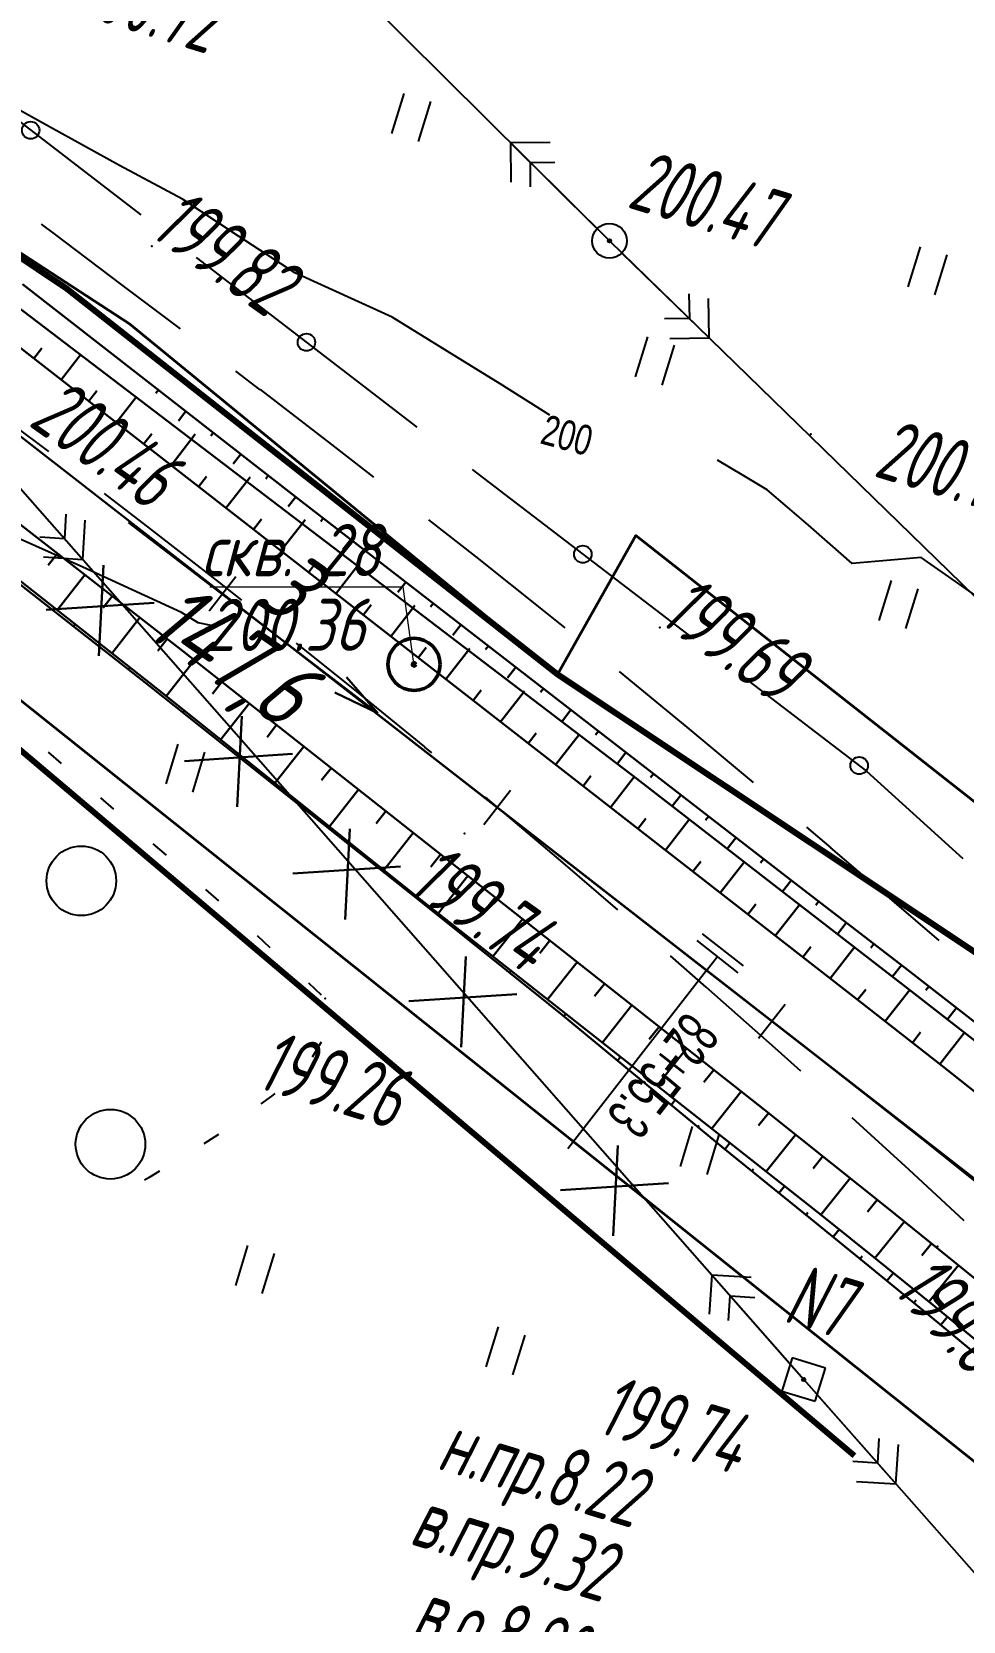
# Model space of a CAD drawing. Header units: millimetres. Extents: x -1799 to 6962, y -1020 to 4121.
# Drawn here: x 4929.7 to 4983.2, y 3035.1 to 3126.5 of the extents above; entities that cross this region are included whole.
import ezdxf

# ---------------------------------------------------------------- set-up
doc = ezdxf.new("R2010")
doc.units = ezdxf.units.MM
doc.linetypes.add('CONTI', pattern=[0])
doc.linetypes.add('DASHED', pattern=[0.75, 0.5, -0.25])
for name, color, linetype, lineweight in [('10', 1, 'Continuous', 35), ('геология', 7, 'Continuous', 20), ('КОПИЯ_ОСЬ_13_ОТКОСЫ', 7, 'Continuous', 30), ('Новые опоры', 5, 'Continuous', 35), ('ОСЬ_ВЕРХ_ПОКРЫТИЯ_ГРАНИЦЫ_ПОЛОС', 7, 'Continuous', 30), ('ОСЬ_ВЕРХ_ПОКРЫТИЯ_ОСЬ', 1, 'Continuous', 30), ('Уклоны ПЧ', 5, 'Continuous', 30)]:
    doc.layers.add(name, color=color, linetype=linetype, lineweight=lineweight)
for name, color, linetype in [('_Ростелеком', 6, 'Continuous'), ('GOR_BDEFAULT', 212, 'CONTI'), ('NAD_MDEFAULT', 7, 'CONTI'), ('PI_OTDEFAULT', 172, 'CONTI'), ('PI_TTDEFAULT', 5, 'CONTI'), ('PLN_O', 7, 'CONTI'), ('SIT_LDEFAULT', 7, 'CONTI'), ('USLZNDEFAULT', 7, 'CONTI'), ('ZAPSKDEFAULT', 7, 'CONTI'), ('КОПИЯ_ОСЬ_ТАНГЕНСЫ', 1, 'Continuous'), ('ОСЬ_ВЕРХ_ПОКРЫТИЯ_ПИКЕТЫ', 1, 'Continuous'), ('ОСЬ_ВЕРХ_ПОКРЫТИЯ_РАЗБИВКА_КРИВ', 1, 'Continuous'), ('ОСЬ_ВЕРХ_ПОКРЫТИЯ_ТАНГЕНСЫ', 1, 'Continuous'), ('разметка', 7, 'Continuous')]:
    doc.layers.add(name, color=color, linetype=linetype)
doc.styles.add('eskd', font='spds.shx', dxfattribs={"width": 1.2, "oblique": 15})
doc.styles.add('SHRFT', font='TXT', dxfattribs={"width": 3.5})
doc.styles.get("Standard").update_dxf_attribs({"font": 'arial.ttf'})
doc.styles.add('STYLE1', font='romand.shx', dxfattribs={"width": 0.9})
doc.styles.add('ГОСТ', font='', dxfattribs={"oblique": 15, "height": 4})
doc.styles.get('ГОСТ').set_extended_font_data('GOST type A')
doc.linetypes.add('кабель_связи_проект.', pattern='A,10,-1,["/",STYLE1,S=3,R=0,X=0,Y=-1.5],-4.1', length=15.1)

# ---------------------------------------------------------------- blocks, each defined once
blk = doc.blocks.new('BL_2011')
at = {"color": 0}
for p, q in [((0, 0), (0, 2.4)), ((1.6, 0), (1.6, 2.4))]:
    blk.add_line(p, q, dxfattribs=at)
blk = doc.blocks.new('BL_27')
at = {"color": 0}
for p, q in [((1, 1), (-1, 1)), ((-1, 1), (-1, -1)), ((1, -1), (1, 1)), ((-1, -1), (1, -1))]:
    blk.add_line(p, q, dxfattribs=at)
blk.add_circle((0, 0), 0.1, dxfattribs=at)
blk = doc.blocks.new('BL_26')
at = {"color": 0}
for radius in [1, 0.1]:
    blk.add_circle((0, 0), radius, dxfattribs=at)
blk = doc.blocks.new('BL_2004')
at = {"color": 0}
blk.add_circle((0, 0), 2, dxfattribs=at)
blk = doc.blocks.new('Стрелка')
at = {"layer": 'Уклоны ПЧ', "ltscale": 2}
for points in [[(-0.02342005360436872, -0.04794833697465961), (-0.02342005360436872, 17.97170368749525)], [(-0.02342005360436872, -0.04794833697465961), (-0.5784949510263147, 2.621650927669716)], [(-0.02342005360436872, -0.04794833697465961), (0.5316548438175772, 2.621650927669716)]]:
    blk.add_lwpolyline(points, dxfattribs=at)

msp = doc.modelspace()

# ---------------------------------------------------------------- linework, layer by layer
at = {"layer": '10'}
for points in [[(5126.715964376121, 2919.343480735471), (5103.205964376344, 2947.443480736029), (5106.035964376419, 2952.483480735135), (5090.315964376214, 2971.423480735545), (5010.815964376214, 3060.993480735843), (4964.365964376493, 3097.523480736104), (4959.865964376493, 3089.543480735657), (4935.2659643764, 3109.693480736029), (4925.045964376195, 3116.333480735694), (4915.735964376139, 3122.393480735284), (4882.235964376139, 3156.863480735955), (4868.235964376139, 3165.853480735247), (4844.225964376363, 3168.00348073562), (4845.852994294584, 3159.921071174008), (4832.605964376426, 3154.783480734949), (4804.775964376351, 3131.223480734428), (4770.825964376631, 3093.703480734875), (4735.885964376686, 3046.233480734204), (4680.975964376537, 2976.563480734279), (4647.055964376612, 2935.783480734949), (4635.285964376593, 2926.063480734279), (4615.905964376705, 2918.193480734167), (4598.585964376407, 2915.533480734949), (4552.415964376481, 2914.983480734204)], [(4844.225964376363, 3168.00348073562), (4868.235964376139, 3165.853480735247), (4882.235964376139, 3156.863480735955), (4915.735964376139, 3122.393480735284), (4925.045964376195, 3116.333480735694), (4935.2659643764, 3109.693480736029), (4959.865964376493, 3089.543480735657), (4964.365964376493, 3097.523480736104), (5010.815964376214, 3060.993480735843), (5090.315964376214, 2971.423480735545)], [(4557.365964376668, 2900.733480734204), (4579.635964376686, 2901.023480734241), (4603.805964376612, 2901.343480734539), (4619.905964376705, 2900.323480734986), (4644.595964376649, 2910.463480734651), (4659.775964376351, 2923.013480734465), (4694.925964376258, 2965.253480734688), (4750.165964376481, 3035.343480734539), (4784.735964376314, 3082.333480734763), (4817.285964376593, 3118.293480734726), (4841.915964376481, 3139.133480734577), (4849.498071936259, 3141.813837832225), (4850.395964376288, 3137.353480735247), (4862.145964376288, 3136.323480735918), (4879.535964376419, 3127.573480735918), (4921.7659643764, 3093.823480735918), (4990.145964376288, 3039.233480735135), (5067.65596437653, 2951.893480735284), (5147.235964376139, 2856.943480736029), (5178.235964376139, 2824.543480735657), (5178.235964376139, 2824.543480735657), (5183.975964376363, 2815.193480736029), (5213.87596437627, 2748.373480735731)], [(5311.565964376214, 2187.733480735135), (5307.975964376363, 2226.163480735769), (5307.135964376512, 2291.223480735359), (5299.565964376214, 2401.693480736029), (5284.995964376381, 2489.083480735694), (5263.2659643764, 2574.083480735694), (5241.045964376195, 2659.673480735545), (5213.87596437627, 2748.373480735731), (5183.975964376363, 2815.193480736029), (5178.235964376139, 2824.543480735657), (5178.235964376139, 2824.543480735657), (5147.235964376139, 2856.943480736029), (5067.65596437653, 2951.893480735284), (4990.145964376288, 3039.233480735135), (4921.7659643764, 3093.823480735918), (4879.535964376419, 3127.573480735918), (4862.145964376288, 3136.323480735918), (4850.395964376288, 3137.353480735247)]]:
    msp.add_lwpolyline(points, dxfattribs=at)
at = {"layer": '_Ростелеком', "linetype": 'кабель_связи_проект.', "ltscale": 0.25, "const_width": 0.35}
msp.add_lwpolyline([(5227.847342737436, 2760.188972114039), (5218.845533847352, 2781.426412456122), (5206.952091729365, 2806.025960058359), (5202.948013053081, 2813.998178920162), (5185.139595390801, 2845.823118222331), (5185.139595390801, 2845.823118222331), (5158.245964376381, 2881.673480735545), (5129.315964376388, 2916.233480735135), (5103.20596435731, 2947.443480702502), (5071.339751061003, 2988.977168491495), (5054.134628052629, 3008.096568996471), (5034.933235916551, 3030.901584650775), (5019.355069140214, 3045.905288504821), (5000.278257349399, 3062.640664775309), (4959.865964372564, 3089.543480729138), (4931.653513538224, 3111.720275393141), (4915.735964375644, 3122.393480736216)], dxfattribs=at)
at = {"layer": 'GOR_BDEFAULT', "color": 212, "elevation": 200, "flags": 128}
for points in [[(4959.431700376395, 3104.449212734972), (4956.571700376409, 3106.249215735507), (4953.53170037643, 3108.119217735169), (4950.361700376447, 3110.079216734891), (4944.771700376421, 3112.629212735606), (4941.53170037643, 3114.729210735683), (4938.3117003764, 3116.859215734911), (4934.701700376414, 3118.799218735111), (4930.681700376395, 3121.01921173503), (4926.141700376416, 3123.529213735287), (4922.301700376449, 3125.599213735585)], [(4939.961700376423, 3092.359215734911), (4939.221700376433, 3092.509217735765), (4938.251700376402, 3093.099213735585), (4932.591700376428, 3095.699212734972), (4928.091700376428, 3097.719216735487), (4924.411700376435, 3099.329216734891), (4921.54170037644, 3101.189217735467), (4918.691700376405, 3102.969216735487), (4915.911700376435, 3104.639214735863), (4913.241700376451, 3106.239212735009)], [(4984.901700376426, 3093.359215734911), (4980.761700376412, 3096.26921173503), (4976.801700376449, 3095.919213734952), (4975.54170037644, 3097.029213735287), (4974.29170037644, 3098.109215734911), (4973.081700376419, 3099.159211734695), (4971.921700376444, 3100.149216735189), (4970.581700376419, 3100.95921473523), (4969.051700376449, 3101.849213735585)]]:
    msp.add_lwpolyline(points, dxfattribs=at)
at = {"layer": 'PI_TTDEFAULT', "color": 5}
for p in [(4962.851700376437, 3114.45921473523, 200.469), (4936.551700376449, 3114.149216735189, 199.823), (4974.421700376444, 3103.349213735585, 200.125), (4965.741700376451, 3092.229210735683, 199.688), (4954.53170037643, 3080.399216735189, 199.735), (4946.521700376421, 3070.909211734695, 199.265), (4981.701700376414, 3056.649216735189, 199.826), (4974.011700376412, 3049.009217735765, 199.743)]:
    msp.add_point(p, dxfattribs=at)
at = {"layer": 'PLN_O'}
for p, q in [((4923.251700376402, 3125.699212734972), (4935.931700376395, 3115.949212734972)), ((4939.101700376437, 3113.509217735765), (4951.78170037643, 3103.759217735765)), ((4954.971700376433, 3101.309212735307), (4967.681700376395, 3091.589211735328)), ((4970.851700376437, 3089.159211734695), (4977.621700376398, 3083.979210735683)), ((4977.621700376398, 3083.979210735683), (4983.161700376435, 3078.95921473523))]:
    msp.add_line(p, q, dxfattribs=at)
for centre in [(4929.591700376428, 3120.819214735565), (4945.441700376405, 3108.629212735606), (4961.321700376409, 3096.449212734972), (4977.201700376414, 3084.299218735111)]:
    msp.add_circle(centre, 0.5, dxfattribs=at)
at = {"layer": 'SIT_LDEFAULT', "color": 7}
for p, q in [((4941.851700376437, 3135.319214735565), (4962.851700376437, 3114.45921473523)), ((4959.441700376405, 3120.109215734911), (4957.171700376444, 3120.099213735585)), ((4962.141700376416, 3115.159211734695), (4957.171700376444, 3120.099213735585)), ((4957.171700376444, 3120.099213735585), (4957.181700376395, 3117.839211735328)), ((4958.3117003764, 3118.969216735487), (4959.721700376433, 3118.979210735683)), ((4958.3117003764, 3117.559212735307), (4958.3117003764, 3118.969216735487)), ((4930.201700376414, 3115.409211734695), (4930.941700376405, 3114.859215734911)), ((4930.941700376405, 3114.859215734911), (4934.821700376409, 3111.939217735467)), ((4962.851700376437, 3114.45921473523), (5106.161700376435, 2974.909211734695)), ((4963.571700376409, 3113.759217735765), (4968.581700376419, 3108.879212735606)), ((4934.821700376409, 3111.939217735467), (4938.181700376395, 3109.399216735189)), ((4967.421700376444, 3111.409211734695), (4967.441700376405, 3109.999215735507)), ((4968.581700376419, 3108.879212735606), (4968.551700376449, 3111.139214735863)), ((4967.441700376405, 3109.999215735507), (4966.021700376421, 3109.979210735683)), ((4966.321700376409, 3108.849213735585), (4968.581700376419, 3108.879212735606)), ((4941.361700376447, 3106.969216735487), (4942.761700376412, 3105.899216735189)), ((4942.771700376421, 3105.909211734695), (4946.871700376398, 3102.759217735765)), ((4930.631700376407, 3102.349213735585), (4928.661700376435, 3103.829216734891)), ((4946.871700376398, 3102.759217735765), (4949.301700376449, 3100.879212735606)), ((4927.301700376449, 3102.149216735189), (4974.011700376412, 3049.009217735765)), ((4927.961700376423, 3101.399216735189), (4932.581700376419, 3096.139214735863)), ((4936.491700376451, 3097.889214735863), (4933.831700376419, 3099.929215735209)), ((4931.621700376398, 3098.749215735507), (4931.53170037643, 3097.339211735328)), ((4932.581700376419, 3096.139214735863), (4932.731700376442, 3098.399216735189)), ((4940.441700376405, 3094.819214735565), (4936.491700376451, 3097.889214735863)), ((4952.451700376414, 3098.429215735209), (4955.151700376426, 3096.319214735565)), ((4931.53170037643, 3097.339211735328), (4930.111700376447, 3097.429215735209)), ((4930.321700376409, 3096.289216734854), (4932.581700376419, 3096.139214735863)), ((4955.151700376426, 3096.319214735565), (4959.241700376451, 3093.059212735307)), ((4941.731700376442, 3093.799218735111), (4940.441700376405, 3094.819214735565)), ((4959.241700376451, 3093.059212735307), (4960.29170037644, 3092.20921473523)), ((4948.341700376428, 3088.549218735111), (4944.871700376398, 3091.329216734891)), ((4963.401700376426, 3089.699212734972), (4967.301700376449, 3086.499215735507)), ((4952.241700376451, 3085.369217735169), (4948.341700376428, 3088.549218735111)), ((4967.301700376449, 3086.499215735507), (4971.101700376437, 3083.329216734891)), ((4952.641700376416, 3085.029213735287), (4952.241700376451, 3085.359215734911)), ((4930.591700376428, 3085.069214735565), (4931.351700376437, 3084.419213734952)), ((4933.611700376447, 3082.449212734972), (4934.361700376447, 3081.789216734854)), ((4956.101700376437, 3082.169213734952), (4955.721700376433, 3082.479210735683)), ((4960.0617003764, 3078.819214735565), (4956.101700376437, 3082.169213734952)), ((4974.171700376444, 3080.759217735765), (4975.571700376409, 3079.579216734891)), ((4936.621700376398, 3079.809212735307), (4937.371700376398, 3079.149216735189)), ((4963.331700376419, 3075.999215735507), (4960.0617003764, 3078.819214735565)), ((4975.5617003764, 3079.569214735565), (4979.621700376398, 3076.099213735585)), ((4939.631700376407, 3077.179215735209), (4940.381700376407, 3076.51921173503)), ((4979.621700376398, 3076.099213735585), (4981.771700376421, 3074.249215735507)), ((4942.611700376447, 3074.529213735287), (4943.341700376428, 3073.849213735585)), ((4968.411700376435, 3071.559212735307), (4966.351700376437, 3073.369217735169)), ((4945.551700376449, 3071.809212735307), (4946.28170037643, 3071.129212735606)), ((4972.54170037644, 3067.899216735189), (4968.411700376435, 3071.559212735307)), ((4946.29170037644, 3068.399216735189), (4945.761700376412, 3067.549218735111)), ((4973.841700376428, 3066.739212735009), (4972.551700376449, 3067.909211734695)), ((4943.431700376395, 3065.289216734854), (4942.821700376409, 3064.849213735585)), ((4943.621700376398, 3065.45921473523), (4943.431700376395, 3065.289216734854)), ((4980.071700376409, 3061.059212735307), (4976.801700376449, 3064.059212735307)), ((4940.391700376416, 3063.089211735328), (4939.551700376449, 3062.549218735111)), ((4936.401700376426, 3060.629212735606), (4936.131700376407, 3060.479210735683)), ((4937.001700376402, 3060.979210735683), (4936.401700376426, 3060.619217735169)), ((4983.231700376442, 3058.129212735606), (4980.071700376409, 3061.059212735307)), ((4968.731700376442, 3055.01921173503), (4968.581700376419, 3052.759217735765)), ((4973.351700376437, 3049.759217735765), (4968.731700376442, 3055.01921173503)), ((4970.991700376451, 3054.869217735169), (4968.731700376442, 3055.01921173503)), ((4969.691700376405, 3052.409211734695), (4969.78170037643, 3053.819214735565)), ((4969.78170037643, 3053.819214735565), (4971.201700376414, 3053.729210735683)), ((4974.011700376412, 3049.009217735765), (5013.101700376437, 3004.729210735683)), ((4974.671700376444, 3048.259217735765), (4979.301700376449, 3043.009217735765)), ((4978.331700376419, 3045.619217735169), (4978.251700376402, 3044.20921473523)), ((4979.301700376449, 3043.009217735765), (4979.451700376414, 3045.26921173503)), ((4978.251700376402, 3044.20921473523), (4976.831700376419, 3044.299218735111)), ((4977.051700376449, 3043.149216735189), (4979.301700376449, 3043.009217735765))]:
    msp.add_line(p, q, dxfattribs=at)
at = {"layer": 'геология', "color": 1, "linetype": 'Continuous'}
for p, q in [((4939.883451301788, 3094.572528995958), (4950.9746630799, 3094.572528995958)), ((4950.9746630799, 3094.572528995958), (4951.596295390782, 3090.161622057122))]:
    msp.add_line(p, q, dxfattribs=at)
at = {"layer": 'геология', "color": 1, "linetype": 'Continuous', "lineweight": 50}
for radius in [1.5, 0.1033866461948492]:
    msp.add_circle((4951.620927616788, 3090.115962595132), radius, dxfattribs=at)
at = {"layer": 'КОПИЯ_ОСЬ_13_ОТКОСЫ'}
for points in [[(4922.037104266472, 3115.848170944874), (4964.407672899057, 3083.553655613598), (4972.308551805307, 3077.424016941723), (4979.844196336557, 3071.610296238598), (4984.602497117807, 3067.908147801098), (4986.582965867807, 3066.355901707348), (4989.746051805307, 3063.857793797192), (4991.876911180307, 3062.159856785473), (4994.474567430307, 3060.070257176098), (4997.612751024057, 3057.510808933911), (5000.733356492807, 3054.929327000317), (5002.416950242807, 3053.516302097973), (5006.664508836557, 3049.885137547192), (5009.853961961557, 3047.088811863598), (5012.575153367807, 3044.646673191723), (5015.269977586557, 3042.175909031567), (5018.003376024057, 3039.56616782063), (5022.000934617807, 3035.633367527661), (5023.436969774057, 3034.189519871411)], [(4922.037104266472, 3115.848170944874), (4964.407639795341, 3083.553680119489), (4972.308762842216, 3077.424041447614), (4979.844193750419, 3071.610320744489), (4984.602464014091, 3067.9081570482), (4986.582749658623, 3066.355926213239), (4989.746232324638, 3063.857803044294), (4991.876817041435, 3062.159850773786), (4994.474351221123, 3060.070235905622), (4997.612931543388, 3057.510833439802), (5000.733353906669, 3054.92932098863), (5002.417069726982, 3053.516326603864), (5006.66465883831, 3049.885116276716), (5009.854050928154, 3047.088790593122), (5012.574937158623, 3044.646682438825), (5015.269852930107, 3042.175933537458), (5018.003251367607, 3039.566161808943), (5022.000962549248, 3035.633392033552), (5023.436753564873, 3034.189529118513)], [(4920.978473680307, 3114.533758152661), (4977.246540086557, 3070.730413426098), (4981.979938524057, 3067.017217625317), (4985.129352586557, 3064.526006687817), (4987.878376024057, 3062.333013523755), (4993.741657274057, 3057.582586277661), (4998.780719774057, 3053.396978367505), (5001.154254930307, 3051.383794773755), (5003.514118211557, 3049.355169285473), (5005.861286180307, 3047.304388035473), (5008.191364305307, 3045.234014500317), (5010.443317430307, 3043.196722019848), (5012.676715867807, 3041.138677586255), (5015.208454149057, 3038.753911961255), (5017.715290086557, 3036.343572605786), (5019.880817430307, 3034.217840183911)], [(4929.121964746513, 3111.971572575544), (4945.140061670341, 3099.501189885114), (4972.811204248466, 3078.069549260114), (4979.958909326591, 3072.571288762068), (4983.930711084404, 3069.492950139021)], [(4916.064880196393, 3108.220772393433), (4938.396911446393, 3090.838142998901), (4971.752380196393, 3064.510872491089), (4975.657653633893, 3061.409554131714), (4978.769470040143, 3058.920601494995), (4982.254821602643, 3056.109383233276), (4984.567321602643, 3054.22602141687), (4986.869079415143, 3052.334175713745), (4990.297790352643, 3049.478829034058), (4993.703063790143, 3046.595772393433), (4994.955016915143, 3045.521126397339), (4996.450622383893, 3044.225288994995), (4998.927184883893, 3042.053291924683), (5001.384216133893, 3039.85932219812), (5002.482360665143, 3038.866341241089), (5003.575134102643, 3037.868233330933), (5004.663513008893, 3036.866463311401), (5005.746032540143, 3035.859444268433), (5006.824157540143, 3034.848396905151)], [(4929.768024461557, 3107.691411961255), (4930.236774461557, 3108.29370688313)], [(4931.346149461557, 3106.462835301098), (4932.464940953136, 3107.900155372371)], [(4914.55984878151, 3106.287381268491), (4936.78104018776, 3088.761929608335), (4952.17149734108, 3076.462018109311), (4970.865131374283, 3061.756043530454), (4975.154834743424, 3058.356167889585), (4978.258106227799, 3055.875878430356), (4981.345706935806, 3053.38713178729), (4987.461490627213, 3048.369771100034), (4989.980167385025, 3046.260335064878), (4993.985996242447, 3042.862637616147), (4996.232547756119, 3040.931916333188), (4998.465579982681, 3038.985539532651), (5000.895023342056, 3036.830056286802), (5003.304294582291, 3034.652112103452)], [(4914.559997383893, 3106.287361748901), (4936.781188790143, 3088.761910088745), (4952.171325508893, 3076.462044366089), (4970.865173165143, 3061.756050713745), (4975.154723946393, 3058.356148369995), (4978.258239571393, 3055.875862725464), (4981.345641915143, 3053.38715422937), (4987.461364571393, 3048.369759209839), (4989.979919258893, 3046.260323174683), (4993.985778633893, 3042.862618096558), (4996.232360665143, 3040.931892998901), (4998.465759102643, 3038.985542901245), (5000.894958321393, 3036.830086358276), (5003.304138008893, 3034.652107842651)], [(4932.924274461557, 3105.234258640942), (4933.392047899057, 3105.83521078938)], [(4934.502399461557, 3104.005681980786), (4935.646497563381, 3105.475197804545)], [(4936.933579736748, 3105.890075383161), (4936.790391260185, 3105.706145939802)], [(4938.511735254326, 3104.661468205427), (4938.078995996513, 3104.105605778669)], [(4936.080524461557, 3102.77710532063), (4936.547321336557, 3103.376653660473)], [(4940.089860254326, 3103.432861027693), (4939.945634180107, 3103.247573552107)], [(4937.658649461557, 3101.548528660473), (4939.055622117807, 3103.343084324536)], [(4941.668015771904, 3102.204253849958), (4941.232102685966, 3101.644317326521)], [(4920.723026271744, 3101.181019879331), (4936.458316799088, 3088.835721112241), (4952.122974391861, 3076.399670697202), (4959.377124782486, 3070.578465558042), (4960.153354640885, 3069.947667218198), (4969.396884914322, 3062.304875470151), (4974.432163234635, 3058.241814709653), (4977.51395034401, 3055.736317730893), (4981.728473659439, 3052.283021069517), (4984.769779201431, 3049.763245678892), (4987.79471206276, 3047.223832226743), (4992.407077785416, 3043.281910992612), (4993.8939857444, 3041.999264813413), (4995.00482558815, 3041.034260846128), (4996.478214260025, 3039.741299725522), (4999.523044582291, 3037.029248333921), (5000.25369643776, 3036.380139447202), (5000.986820217056, 3035.734421826352), (5003.231082912369, 3033.732712841977)], [(4939.236774461557, 3100.319952000317), (4939.702594774057, 3100.918157566723)], [(4940.815387742807, 3099.091375340161), (4942.208942430307, 3100.881780613598)], [(4943.246140771904, 3100.975646672224), (4943.100846582451, 3100.789001164411)], [(4944.824296289482, 3099.747039494489), (4944.385209375419, 3099.183028874372)], [(4942.393512742807, 3097.862798680005), (4942.857868211557, 3098.459600437817)], [(4943.971637742807, 3096.634283055005), (4945.362262742807, 3098.420476902661)], [(4946.404862695732, 3098.521575627302), (4946.258988672294, 3098.333205876325)], [(4947.986069971123, 3097.296920475935), (4947.539719873466, 3096.720626530622)], [(4931.127380196393, 3096.496590264526), (4930.603454415143, 3095.823372491089)], [(4949.567277246513, 3096.072250065778), (4949.418504053154, 3095.880157170271)], [(4932.705505196393, 3095.268135674683), (4931.118102852643, 3093.228340752808)], [(4945.549762742807, 3095.405706394848), (4946.013141649057, 3096.001104344067)], [(4947.127887742807, 3094.177129734692), (4948.515094774057, 3095.95923422688)], [(4951.148484521904, 3094.847594914411), (4950.692857080498, 3094.259322819685)], [(4930.477344509049, 3093.528164959897), (4930.511569972916, 3093.571789837827)], [(4934.284118477643, 3094.039681084839), (4933.754821602643, 3093.359749444214)], [(4948.706012742807, 3092.948553074536), (4949.168415086557, 3093.542608250317)], [(4950.284137742807, 3091.71997641438), (4951.668415086557, 3093.497930515942)], [(4952.729691797294, 3093.622924504255), (4952.577805810966, 3093.426833806013)], [(4932.050861354752, 3092.293645001401), (4932.147266384049, 3092.416516400327)], [(4935.862243477643, 3092.811226494995), (4934.258727852643, 3090.751228936401)], [(4954.310899072685, 3092.398269352888), (4953.845994287529, 3091.798019108747)], [(4937.440368477643, 3091.582771905151), (4936.906188790143, 3090.896065362183)], [(4933.624378200455, 3091.059125042905), (4933.656513210221, 3091.100079632749)], [(4951.862262742807, 3090.491399754223), (4952.323688524057, 3091.084051121411)], [(4953.440387742807, 3089.262823094067), (4954.821247117807, 3091.036626805005)], [(4955.892106348076, 3091.173614201521), (4955.737138086357, 3090.973525700544)], [(4935.197895046158, 3089.824597455015), (4935.288013454361, 3089.939465619077)], [(4939.015563790143, 3090.350105889526), (4937.382263008893, 3088.281258233276)], [(4957.473283105888, 3089.948943791364), (4956.999100976982, 3089.33671539781)], [(4940.585388008893, 3089.110970147339), (4940.040954415143, 3088.421394952026)], [(4936.769992824478, 3088.588284588804), (4936.800251003189, 3088.626401043882)], [(4942.155212227643, 3087.871834405151), (4940.507263008893, 3085.784004815308)], [(4955.018512742807, 3088.034246433911), (4955.478961961557, 3088.625555027661)], [(4956.596637742807, 3086.805669773755), (4957.974567430307, 3088.575323094067)], [(4959.054490381279, 3088.724288639997), (4958.896439844169, 3088.520202336286)], [(4938.336383815689, 3087.344739056577), (4938.420993801041, 3087.45130643939)], [(4960.635697656669, 3087.499618229841), (4960.152238184013, 3086.875411686872)], [(4939.9027748069, 3086.101185894956), (4939.930988307877, 3086.136708355893)], [(4943.725036446393, 3086.63275969812), (4943.175720040143, 3085.936775811401)], [(4958.174762742807, 3085.577154148755), (4958.634235399057, 3086.166997898755)], [(4959.753376024057, 3084.348577488598), (4961.127399461557, 3086.114080418286)], [(4962.21690493206, 3086.274963078474), (4962.055741601982, 3086.066878972028)], [(4945.294860665143, 3085.393623955933), (4943.631774727643, 3083.286690362183)], [(4941.4691810569, 3084.857640362729), (4941.545719142838, 3084.954053021421)], [(4963.798112207451, 3085.050292668318), (4963.305375391044, 3084.414092717146)], [(4943.035572048111, 3083.614094830503), (4943.061084743424, 3083.646229840268)], [(4946.864684883893, 3084.154488213745), (4946.310485665143, 3083.452217705933)], [(4961.331501024057, 3083.120000828442), (4961.789508836557, 3083.708501805005)], [(4962.909626024057, 3081.891424168286), (4964.280719774057, 3083.652776707348)], [(4965.379319482841, 3083.82563751695), (4965.215073877373, 3083.61357086656)], [(4944.601963039322, 3082.370549298276), (4944.670444484635, 3082.456799603452)], [(4948.434997383893, 3082.915413506714), (4946.756774727643, 3080.789436944214)], [(4966.960526758232, 3082.600967106794), (4966.463242822685, 3081.9589382982)], [(4950.004821602643, 3081.676277764526), (4949.445251290143, 3080.967598565308)], [(4946.168354030533, 3081.126996136655), (4946.191181178971, 3081.155751324643)], [(4964.487751024057, 3080.66284750813), (4964.944782274057, 3081.249944676098)], [(4966.065876024057, 3079.434270847973), (4967.440876024057, 3081.200506199536)], [(4968.541703516044, 3081.376311955427), (4968.375962549248, 3081.162292180036)], [(4947.734745021744, 3079.883450604429), (4947.795154567642, 3079.959546185483)], [(4951.574645821393, 3080.437142022339), (4949.881774727643, 3078.292122491089)], [(4970.122910791435, 3080.151641545271), (4969.623704248466, 3079.507079777693)], [(4953.144470040143, 3079.198067315308), (4952.580016915143, 3078.483040459839)], [(4967.644001024057, 3078.205694187817), (4968.102497117807, 3078.794439305005)], [(4969.222126024057, 3076.977117527661), (4970.601520555307, 3078.748662937817)], [(4971.704118066826, 3078.926986393903), (4971.53770571331, 3078.712127385114)], [(4949.301151271744, 3078.639905072202), (4949.321277614517, 3078.665265179624)], [(4954.714294258893, 3077.95893157312), (4953.011169258893, 3075.801277764526)], [(4950.867542262955, 3077.396359539975), (4950.919879909439, 3077.462292767515)], [(4973.286546045341, 3077.703887639021), (4972.787278467216, 3077.054855046247)], [(4952.432636257096, 3076.151181317319), (4952.450199123306, 3076.173070050229)], [(4956.284118477643, 3076.719795830933), (4955.716735665143, 3076.000618584839)], [(4970.800251024057, 3075.748540867505), (4971.260211961557, 3076.339056004223)], [(4972.378376024057, 3074.519964207348), (4973.764606492807, 3076.300725926098)], [(4974.871781641044, 3076.484481511091), (4974.705369287529, 3076.268127140974)], [(4957.854430977643, 3075.480721123901), (4956.155212227643, 3073.328133233276)], [(4976.457047754326, 3075.265060124372), (4975.954270654716, 3074.61144989488)], [(4953.992496486588, 3074.899449444761), (4954.056461330338, 3074.979153729429)], [(4959.424255196393, 3074.241585381714), (4958.857848946393, 3073.524056084839)], [(4955.55235671608, 3073.647709942808), (4955.5736732444, 3073.67428312396)], [(4973.956501024057, 3073.291448582348), (4974.418903367807, 3073.88501547688)], [(4975.534626024057, 3072.062871922192), (4976.931598680307, 3073.857305515942)], [(4978.042283350029, 3074.045638737653), (4977.874680810966, 3073.827773747419)], [(4957.112216945572, 3072.395978070249), (4957.200397487564, 3072.505864239683)], [(4960.994079415143, 3073.002449639526), (4959.298766915143, 3070.85492766687)], [(4979.627518945732, 3072.826217350935), (4979.121262842216, 3072.168060002302)], [(4962.563903633893, 3071.763374932495), (4961.998962227643, 3071.047493584839)], [(4977.113239305307, 3070.834295262036), (4977.578571336557, 3071.432439793286)], [(4978.686969774057, 3069.60034750813), (4980.104938524057, 3071.407598484692)], [(4981.209245019951, 3071.602218327497), (4981.039689355888, 3071.383453068708)], [(4958.672077175064, 3071.14424619769), (4958.701465602799, 3071.180874920835)], [(4964.133727852643, 3070.524239190308), (4962.442809883893, 3068.38178313562)], [(4960.227176662369, 3069.886624432554), (4960.34646987526, 3070.030903912534)], [(4982.790055566826, 3070.377029118513), (4982.278153711357, 3069.716567692732)], [(4961.768543239517, 3068.61218748187), (4961.808307643814, 3068.660283184995)], [(4965.703552071393, 3069.28510344812), (4965.140075508893, 3068.570992119995)], [(4980.260700242807, 3068.365911472973), (4980.733356492807, 3068.968328465161)], [(4981.833942430307, 3067.131475437817), (4983.261676805307, 3068.951299656567)], [(4967.273864571393, 3068.046028741089), (4965.586364571393, 3065.908577569214)], [(4963.309894557877, 3067.337750531186), (4963.491184230728, 3067.557004071225)], [(4964.851261135025, 3066.063305951108), (4964.911685939713, 3066.136395550718)], [(4968.843688790143, 3066.806892998901), (4968.281188790143, 3066.094429619995)], [(4966.392627712174, 3064.788869000425), (4966.635913844986, 3065.083104229917)], [(4970.413513008893, 3065.567757256714), (4968.730407540143, 3063.435433037964)], [(4971.982848946393, 3064.327950127808), (4971.419860665143, 3063.618843682495)], [(4967.933994289322, 3063.514428235044), (4968.0150794944, 3063.61250791644)], [(4969.476123805924, 3062.240929699888), (4969.776142116471, 3062.612732983579)], [(4973.549255196393, 3063.084236748901), (4971.865173165143, 3060.963570244995)], [(4975.115173165143, 3061.840462334839), (4974.553649727643, 3061.133553155151)], [(4971.032596584244, 3060.984986401548), (4971.13260268776, 3061.108918286313)], [(4976.678649727643, 3060.593086846558), (4974.992614571393, 3058.484932549683)], [(4972.589069362564, 3059.729043103208), (4972.914218898697, 3060.132001019468)], [(4974.145542140885, 3058.473095990171), (4974.253925319596, 3058.607419110288)], [(4978.240661446393, 3059.343880303589), (4977.678649727643, 3058.641121514526)], [(4979.798766915143, 3058.090401299683), (4978.108825508893, 3055.995125420776)], [(4975.698245998306, 3057.21249494647), (4976.047809596939, 3057.642464734067)], [(4981.355895821393, 3056.834786065308), (4980.792419258893, 3056.136360772339)], [(4977.250080104752, 3055.950841046323), (4977.366611476822, 3056.09416303729)], [(4978.797916408463, 3054.684262372007), (4979.171222682877, 3055.139863110532)], [(4982.909606758893, 3055.575997002808), (4981.213805977643, 3053.49359954187)], [(4980.344913478775, 3053.416676617612), (4980.469364162369, 3053.568543530454)], [(4981.891605373306, 3052.148705578794), (4982.280185695572, 3052.620484448423)]]:
    msp.add_lwpolyline(points, dxfattribs=at)
at = {"layer": 'КОПИЯ_ОСЬ_ТАНГЕНСЫ'}
msp.add_line((4845.816548453158, 3167.967973938597), (5012.421877005845, 3038.291639502545), dxfattribs=at)
at = {"layer": 'Новые опоры', "color": 1, "lineweight": 80, "ltscale": 7}
msp.add_lwpolyline([(4850.597272535621, 3188.610971936409), (4900.088187684372, 3150.403813120362), (4881.371924822752, 3121.061952627649), (4924.494592474142, 3088.997429106769), (4976.90684073169, 3044.652535715525)], dxfattribs=at)
at = {"layer": 'Новые опоры', "color": 1, "lineweight": 30, "ltscale": 7}
for points in [[(4933.779583780395, 3095.818045067986), (4933.510633645879, 3090.609814539936)], [(4930.493760902968, 3093.246794723359), (4936.695682234664, 3093.653015505907)], [(4941.723018574363, 3087.131053237629), (4941.454068439847, 3081.92282270958)], [(4938.437195696935, 3084.559802893003), (4944.639117028632, 3084.966023675551)], [(4947.934573579647, 3080.658485301224), (4947.665623445131, 3075.450254773174)], [(4944.648750702219, 3078.087234956597), (4950.850672033916, 3078.493455739145)], [(4954.605161545865, 3073.32348495574), (4954.33621141135, 3068.115254427691)], [(4951.319338668438, 3070.752234611114), (4957.521260000134, 3071.158455393662)], [(4963.331981216392, 3062.47130202168), (4963.063031081876, 3057.26307149363)], [(4960.046158338964, 3059.900051677053), (4966.24807967066, 3060.306272459601)]]:
    msp.add_lwpolyline(points, dxfattribs=at)
at = {"layer": 'ОСЬ_ВЕРХ_ПОКРЫТИЯ_ГРАНИЦЫ_ПОЛОС'}
for points in [[(4908.516892809197, 3123.599867791322), (4912.780231492807, 3120.28149985188), (4920.978473680307, 3114.533758152661), (4977.246540086557, 3070.730413426098), (4981.979938524057, 3067.017217625317), (4985.129352586557, 3064.526006687817), (4987.878376024057, 3062.333013523755), (4993.741657274057, 3057.582586277661), (4998.780719774057, 3053.396978367505), (5001.154254930307, 3051.383794773755), (5003.514118211557, 3049.355169285473), (5006.051227586557, 3047.137151707348), (5008.567829149057, 3044.896123875317), (5010.817340867807, 3042.855169285473), (5013.047321336557, 3040.793279637036), (5015.026325242807, 3038.929388035473), (5016.988727586557, 3037.048406590161), (5019.161090867807, 3034.928655613598), (5021.314899461557, 3032.789861668286), (5025.212360399057, 3028.828985203442)], [(4906.555033762716, 3116.256190493156), (4908.480407540143, 3114.757576592651), (4916.064880196393, 3108.220772393433), (4938.396911446393, 3090.838142998901), (4971.752380196393, 3064.510872491089), (4975.657653633893, 3061.409554131714), (4978.769470040143, 3058.920601494995), (4982.254821602643, 3056.109383233276), (4984.567321602643, 3054.22602141687), (4986.869079415143, 3052.334175713745), (4990.297790352643, 3049.478829034058), (4993.703063790143, 3046.595772393433), (4994.955016915143, 3045.521126397339), (4996.450622383893, 3044.225288994995), (4998.927184883893, 3042.053291924683), (5001.384216133893, 3039.85932219812), (5002.482360665143, 3038.866341241089), (5003.575134102643, 3037.868233330933), (5004.663513008893, 3036.866463311401), (5005.746032540143, 3035.859444268433), (5006.824157540143, 3034.848396905151)]]:
    msp.add_lwpolyline(points, dxfattribs=at)
at = {"layer": 'ОСЬ_ВЕРХ_ПОКРЫТИЯ_ОСЬ'}
msp.add_lwpolyline([(4902.404187143906, 3123.922428607394), (4968.435541519031, 3072.526274255862), (4968.435541519031, 3072.526274255862), (4975.406594412614, 3067.091446332087), (4978.498096978592, 3064.667343028274), (4980.812004105139, 3062.843262313319), (4983.120783250381, 3061.012695908), (4984.656634473193, 3059.788123480429)], dxfattribs=at)
at = {"layer": 'ОСЬ_ВЕРХ_ПОКРЫТИЯ_ПИКЕТЫ'}
for p, q in [((4939.849462197608, 3093.192506577273), (4941.385029111299, 3095.165330504452)), ((4955.632053620657, 3080.907971262385), (4957.167620535454, 3082.880795188633)), ((4971.413307017336, 3068.623107583647), (4972.950221353947, 3070.594881992241))]:
    msp.add_line(p, q, dxfattribs=at)
at = {"layer": 'ОСЬ_ВЕРХ_ПОКРЫТИЯ_РАЗБИВКА_КРИВ'}
for p, q in [((4967.8660739282, 3074.236743975815), (4970.233462641607, 3072.394063678023)), ((4968.173187311166, 3074.63130876181), (4970.540576024572, 3072.788628464949)), ((4968.435541519031, 3072.526274255862), (4969.049768284904, 3073.315403826919)), ((4968.435541519031, 3072.526274255862), (4960.450593562253, 3062.267589831178))]:
    msp.add_line(p, q, dxfattribs=at)
at = {"layer": 'ОСЬ_ВЕРХ_ПОКРЫТИЯ_ТАНГЕНСЫ'}
msp.add_line((4845.816548453158, 3167.967973938597), (5012.421700375862, 3038.289214736235), dxfattribs=at)
at = {"layer": 'разметка', "linetype": 'DASHED', "lineweight": 30, "ltscale": 14}
msp.add_lwpolyline([(4917.100970524983, 3112.483268686024), (4970.410243105676, 3070.991161975463, -0.009150472888644231), (4995.744275545856, 3050.723688949284, -0.01439969819146241)], format="xyb", dxfattribs=at)

# ---------------------------------------------------------------- block references
at = {"layer": 'USLZNDEFAULT', "color": 7, "rotation": 342.9999999999999}
for name, p in [('BL_26', (4962.851700376437, 3114.45921473523)), ('BL_27', (4974.011700376412, 3049.009217735765))]:
    msp.add_blockref(name, p, dxfattribs=at)
at = {"layer": 'ZAPSKDEFAULT', "color": 7, "rotation": 342.9999999999999}
for name, p in [('BL_2011', (4950.351700376437, 3120.639214735863)), ('BL_2011', (4980.023066376403, 3111.824998734904)), ('BL_2011', (4964.351700376437, 3106.639214735863)), ('BL_2011', (4978.351700376437, 3092.639214735863)), ('BL_2011', (4937.373850376413, 3083.24450773598)), ('BL_2004', (4932.503009376416, 3077.676170735073)), ('BL_2004', (4934.179365376427, 3062.536806735595)), ('BL_2011', (4966.928473376445, 3061.256710735534)), ('BL_2011', (4941.374383376397, 3054.421140735422)), ('BL_2011', (4955.77656837641, 3049.742329734762))]:
    msp.add_blockref(name, p, dxfattribs=at)
at = {"layer": 'Уклоны ПЧ', "rotation": 52.5859380378195}
msp.add_blockref('Стрелка', (4949.509196395064, 3087.363188371447), dxfattribs=at)

# ---------------------------------------------------------------- texts
at = {"layer": 'GOR_BDEFAULT', "color": 212, "style": 'SHRFT', "width": 0.75}
msp.add_text('200', height=1.722262, rotation=344.861477, dxfattribs=at).set_placement((4958.801538376438, 3102.834084735637, 200))
at = {"layer": 'NAD_MDEFAULT', "color": 7, "style": 'eskd', "oblique": 10, "width": 0.8}
for s, p in [('N7', (4972.758882376374, 3052.361014735338)), ('н.пр.8.22', (4952.848905376401, 3043.915486734745)), ('в.пр.9.32', (4951.264121376453, 3039.596394734842)), ('в.о.8.90', (4951.386021376422, 3034.351496735972))]:
    msp.add_text(s, height=3.5, rotation=342.9999999999999, dxfattribs=at).set_placement(p)
at = {"layer": 'PI_OTDEFAULT', "color": 172, "style": 'eskd', "oblique": 10, "width": 0.8}
for s, rotation, p in [('200.72', 342.9999999999999, (4931.707631376406, 3127.641929734883)), ('200.47', 342.9999999999999, (4963.780285376424, 3116.413044735243)), ('199.82', 324.657695, (4936.343022376424, 3114.829163735186)), ('200.46', 324.657695, (4929.386892376418, 3103.89922873528)), ('200.13', 342.9999999999999, (4977.951700376414, 3100.95921473523)), ('199.69', 324.657695, (4965.601054376408, 3092.58228573521)), ('199.74', 324.657695, (4951.170628376372, 3077.148239735899)), ('199.26', 342.9999999999999, (4942.467440376417, 3065.805825734896)), ('199.83', 312, (4979.049087376401, 3054.135928735522)), ('199.74', 342.9999999999999, (4962.024080376383, 3046.000413735782))]:
    msp.add_text(s, height=3.5, rotation=rotation, dxfattribs=at).set_placement(p)
at = {"layer": 'геология', "color": 1, "style": 'ГОСТ', "oblique": 15}
for s, p in [('скв. 28', (4939.390275038031, 3095.172869797249)), ('200.36', (4939.668293476259, 3090.879928416026))]:
    msp.add_text(s, height=3, rotation=0.1, dxfattribs=at).set_placement(p)
at = {"layer": 'ОСЬ_ВЕРХ_ПОКРЫТИЯ_РАЗБИВКА_КРИВ', "width": 0.6}
msp.add_text('82+55.3', height=2.5, rotation=232.104242812913, dxfattribs=at).set_placement((4967.294539389879, 3070.246336944786))
at = {"layer": 'Уклоны ПЧ', "style": 'ГОСТ', "oblique": 15}
for s, p in [('3', (4942.351974993895, 3093.743501613301)), ('147,6', (4936.023790799702, 3091.909940615681))]:
    msp.add_text(s, height=4, rotation=325.107461, dxfattribs=at).set_placement(p)

doc.saveas('drawing.dxf')
